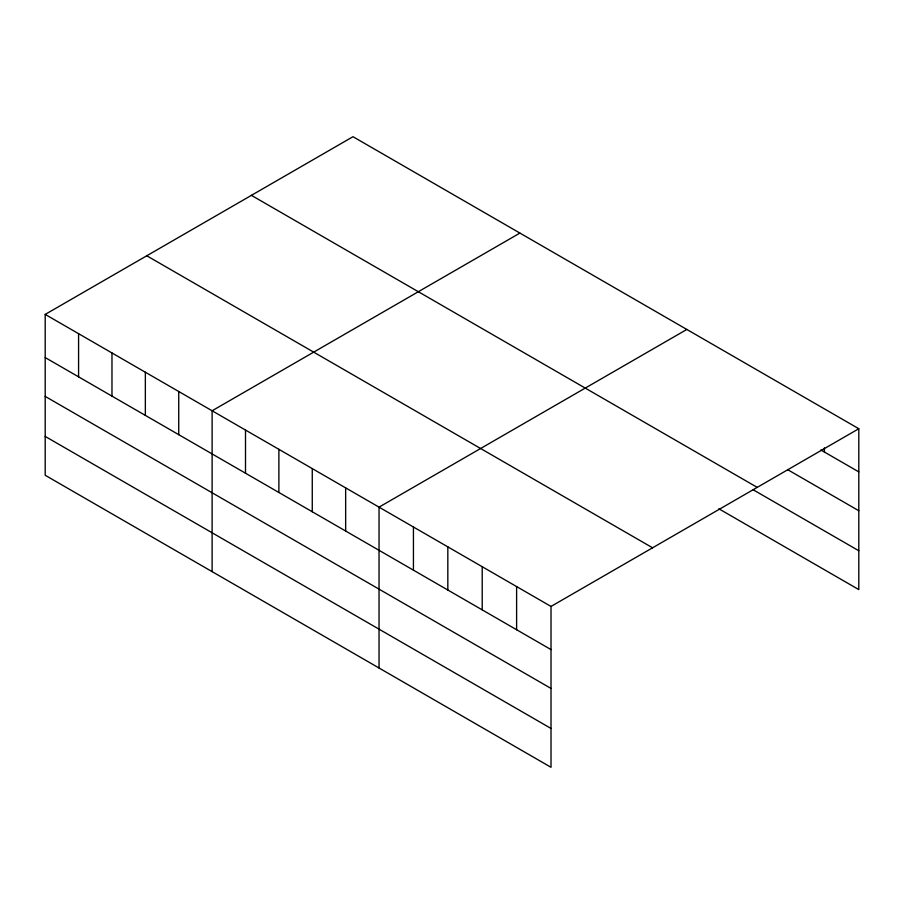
<?xml version="1.0" encoding="UTF-8"?>
<svg xmlns="http://www.w3.org/2000/svg" width="904" height="904" viewBox="0 0 904 904"><rect width="100%" height="100%" fill="white"/><g stroke="black" fill="none" stroke-linecap="round" stroke-linejoin="round"><path stroke-width="1.36" d="M45.2 314.411L551.011 606.437L551.011 767.293L45.2 475.267L45.2 314.411L352.989 136.707L858.8 428.733L858.8 589.589L718.849 508.782M519.902 233.085L212.112 410.778L212.112 571.633M686.825 329.452L379.036 507.144L379.036 667.999M551.011 606.437L858.8 428.733M820.843 449.977L858.8 471.888M787.633 469.651L858.8 510.737M251.414 195.354L757.224 487.38M753.247 489.81L858.8 550.751M146.776 255.775L652.586 547.801M45.2 357.566L551.011 649.592M45.2 396.404L551.011 688.43M45.2 436.417L551.011 728.454M824.403 447.853L824.403 452.034M516.613 586.583L516.613 629.738M482.216 566.718L482.216 609.872M447.83 546.863L447.83 590.018M413.433 527.009L413.433 570.164M345.656 487.877L345.656 531.032M312.264 468.6L312.264 511.754M278.884 449.333L278.884 492.488M245.504 430.055L245.504 473.21M178.732 391.511L178.732 434.666M145.352 372.233L145.352 415.388M111.972 352.955L111.972 396.11M78.58 333.689L78.58 376.844"/></g></svg>
